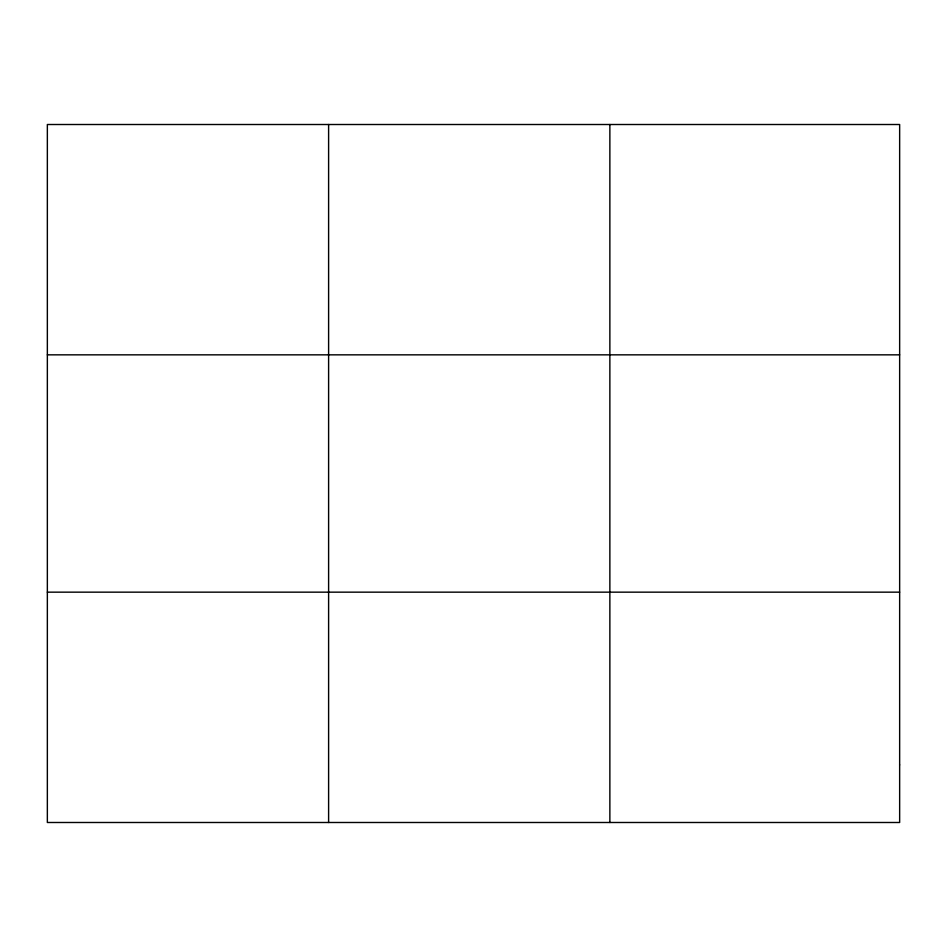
<?xml version="1.0" encoding="UTF-8"?>
<svg xmlns="http://www.w3.org/2000/svg" width="947" height="947" viewBox="0 0 947 947"><rect width="100%" height="100%" fill="white"/><g stroke="black" fill="none" stroke-linecap="round" stroke-linejoin="round"><path stroke-width="1.42" d="M328.609 124.507L328.609 822.493M609.868 124.507L609.868 822.493M47.35 354.841L899.65 354.841M47.35 592.159L899.65 592.159M899.65 764.904L899.65 822.493L47.35 822.493L47.35 124.507L899.65 124.507L899.65 764.904"/></g></svg>
